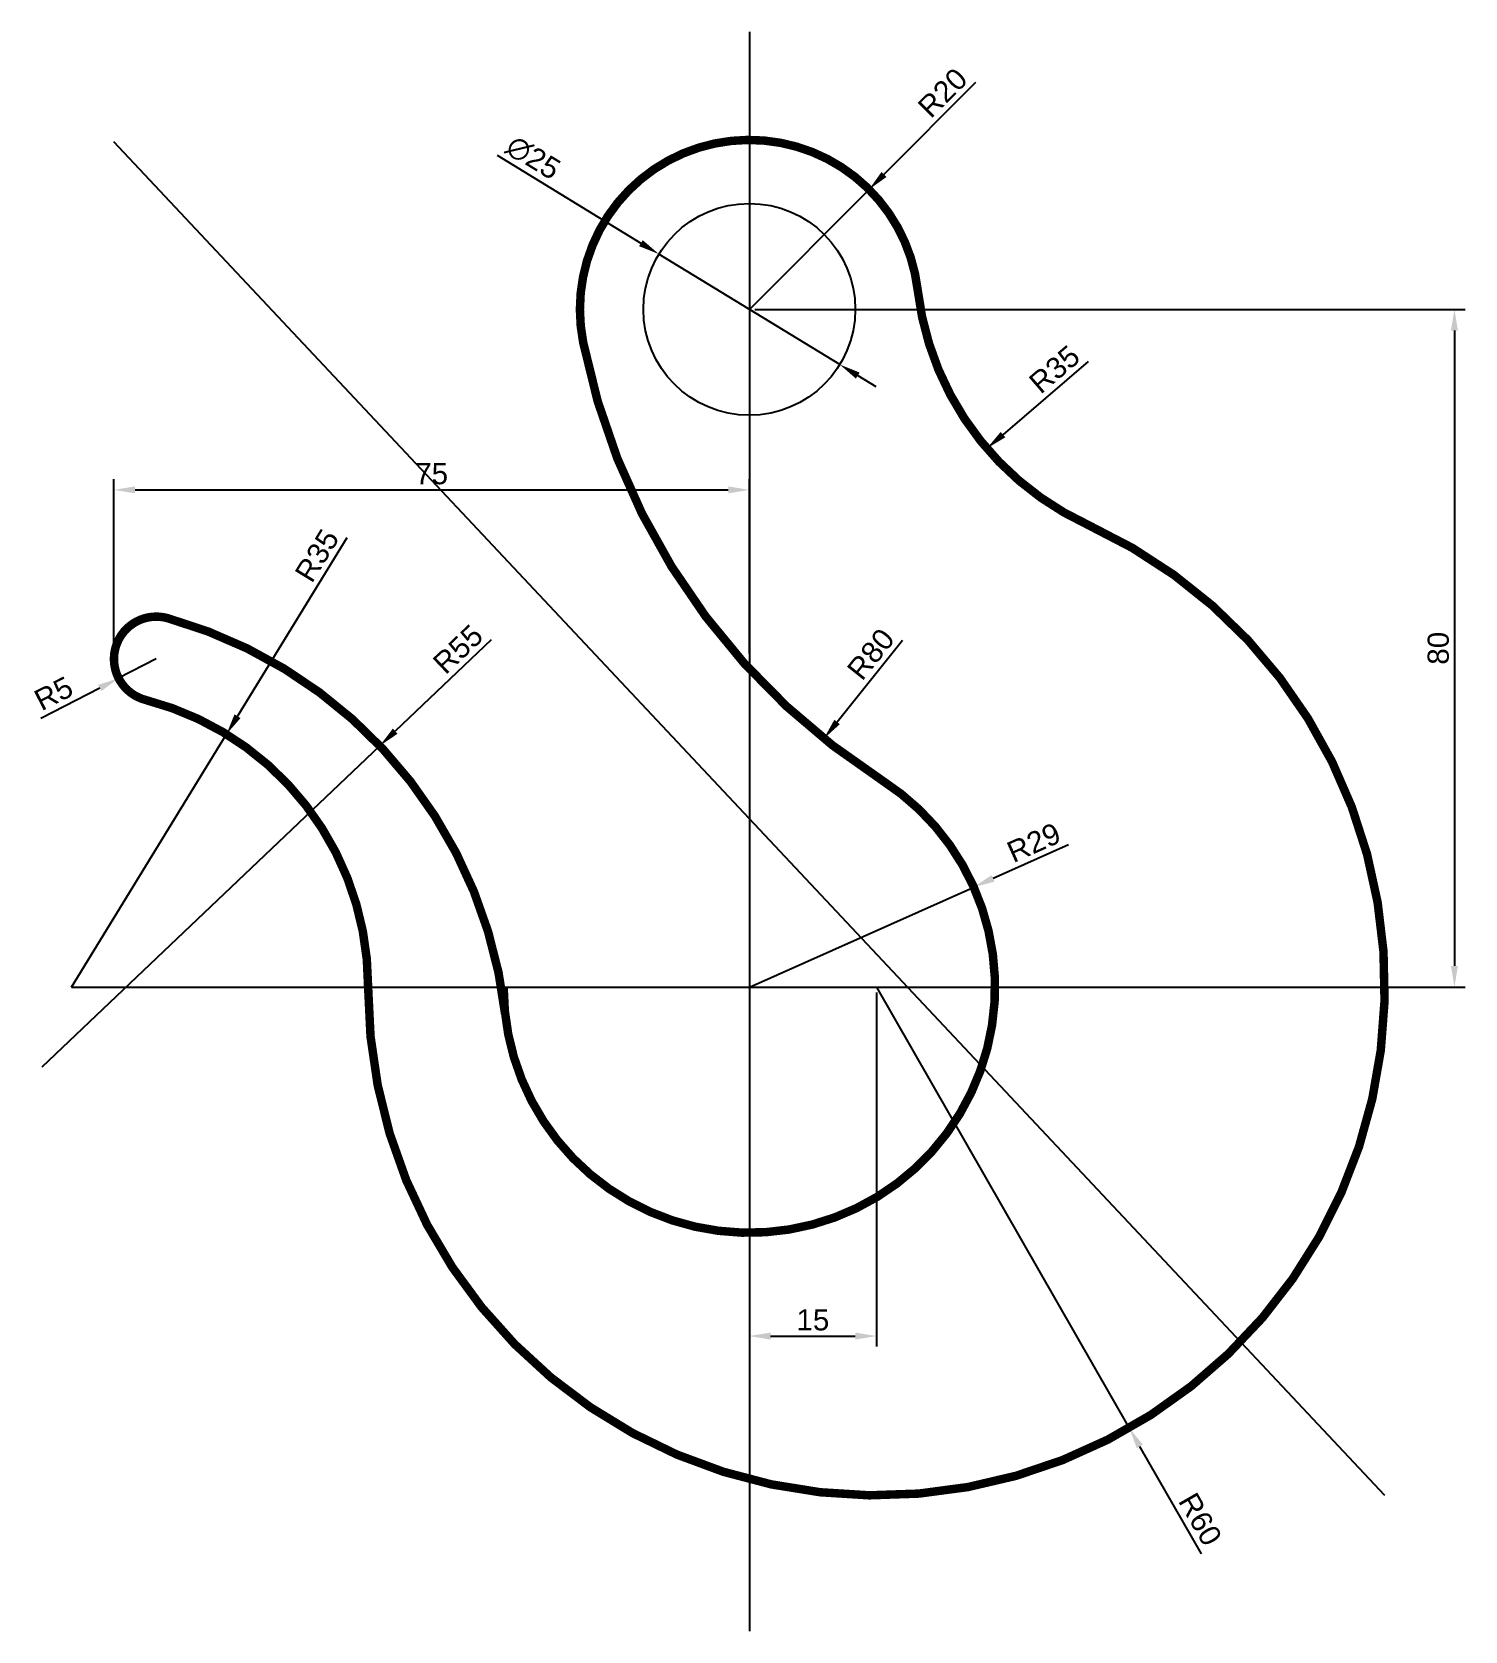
# Model space of a CAD drawing. Header units: millimetres. Extents: x -85 to 84, y -96 to 93.
import ezdxf

# ---------------------------------------------------------------- set-up
doc = ezdxf.new("R2010")
doc.units = ezdxf.units.MM
doc.layers.add('COTAS', color=252, linetype='Continuous')
doc.styles.get("Standard").update_dxf_attribs({"font": 'arial.ttf'})
doc.dimstyles.new('ISO-25', dxfattribs={"dimtxt": 2.5, "dimasz": 2.5, "dimexe": 1.25, "dimexo": 0.625, "dimtad": 1, "dimtxsty": 'Standard', "dimcen": 2.5, "dimadec": 0, "dimazin": 0, "dimtfac": 1, "dimtmove": 0, "dimatfit": 3, "dimfxl": 1, "dimarcsym": 0})

# ---------------------------------------------------------------- blocks, each defined once
blk = doc.blocks.new('*D2')
at = {"layer": 'COTAS', "color": 0, "lineweight": -2, "transparency": 16777216}
for p, q in [((0.63, 60.12), (84.48, 60.12)), ((83.23, 57.62), (83.23, -17.38)), ((0.63, -19.88), (84.48, -19.88))]:
    blk.add_line(p, q, dxfattribs=at)
at = {"layer": 'COTAS', "color": 0, "transparency": 16777216}
for points in [[(82.81, 57.62), (83.64, 57.62), (83.23, 60.12)], [(82.81, -17.38), (83.64, -17.38), (83.23, -19.88)]]:
    blk.add_solid(points, dxfattribs=at)
at = {"layer": 'Defpoints', "color": 0, "transparency": 16777216}
for p in [(0, 60.12), (0, -19.88), (83.23, -19.88)]:
    blk.add_point(p, dxfattribs=at)
at = {"layer": 'COTAS', "color": 0, "transparency": 16777216, "insert": (81.33, 20.12), "char_height": 2.5, "attachment_point": 5, "rotation": 90}
blk.add_mtext('80', dxfattribs=at)
blk = doc.blocks.new('*D3')
at = {"layer": 'COTAS', "color": 0, "lineweight": -2, "transparency": 16777216}
for p, q in [((26.71, 86.89), (15.89, 76.05)), ((0, 60.12), (14.13, 74.28))]:
    blk.add_line(p, q, dxfattribs=at)
at = {"layer": 'COTAS', "color": 0, "transparency": 16777216}
blk.add_solid([(15.6, 76.34), (16.19, 75.75), (14.13, 74.28)], dxfattribs=at)
at = {"layer": 'Defpoints', "color": 0, "transparency": 16777216}
for p in [(14.13, 74.28), (0, 60.12)]:
    blk.add_point(p, dxfattribs=at)
at = {"layer": 'COTAS', "color": 0, "transparency": 16777216, "insert": (22.82, 85.68), "char_height": 2.5, "attachment_point": 5, "rotation": 45.054}
blk.add_mtext('R20', dxfattribs=at)
blk = doc.blocks.new('*D4')
at = {"layer": 'COTAS', "color": 0, "lineweight": -2, "transparency": 16777216}
for p, q in [((-29.78, 78.31), (-12.8, 67.94)), ((10.67, 53.61), (-10.67, 66.64)), ((12.8, 52.3), (14.94, 51))]:
    blk.add_line(p, q, dxfattribs=at)
at = {"layer": 'COTAS', "color": 0, "transparency": 16777216}
for points in [[(-12.58, 68.29), (-13.02, 67.58), (-10.67, 66.64)], [(13.02, 52.66), (12.58, 51.95), (10.67, 53.61)]]:
    blk.add_solid(points, dxfattribs=at)
at = {"layer": 'Defpoints', "color": 0, "transparency": 16777216}
for p in [(-10.67, 66.64), (10.67, 53.61)]:
    blk.add_point(p, dxfattribs=at)
at = {"layer": 'COTAS', "color": 0, "transparency": 16777216, "insert": (-25.52, 78.02), "char_height": 2.5, "attachment_point": 5, "rotation": 328.5909}
blk.add_mtext('∅25', dxfattribs=at)
blk = doc.blocks.new('*D5')
at = {"layer": 'COTAS', "color": 0, "lineweight": -2, "transparency": 16777216}
blk.add_line((40.01, 53.95), (29.94, 45.33), dxfattribs=at)
at = {"layer": 'COTAS', "color": 0, "transparency": 16777216}
blk.add_solid([(29.67, 45.65), (30.21, 45.02), (28.04, 43.71)], dxfattribs=at)
at = {"layer": 'Defpoints', "color": 0, "transparency": 16777216}
for p in [(54.63, 66.46), (28.04, 43.71)]:
    blk.add_point(p, dxfattribs=at)
at = {"layer": 'COTAS', "color": 0, "transparency": 16777216, "insert": (36.02, 53.04), "char_height": 2.5, "attachment_point": 5, "rotation": 40.5432}
blk.add_mtext('R35', dxfattribs=at)
blk = doc.blocks.new('*D6')
at = {"layer": 'COTAS', "color": 0, "lineweight": -2, "transparency": 16777216}
blk.add_line((18.08, 21.04), (10.36, 11.41), dxfattribs=at)
at = {"layer": 'COTAS', "color": 0, "transparency": 16777216}
blk.add_solid([(10.03, 11.67), (10.68, 11.15), (8.8, 9.46)], dxfattribs=at)
at = {"layer": 'Defpoints', "color": 0, "transparency": 16777216}
for p in [(58.84, 71.88), (8.8, 9.46)]:
    blk.add_point(p, dxfattribs=at)
at = {"layer": 'COTAS', "color": 0, "transparency": 16777216, "insert": (14.34, 19.42), "char_height": 2.5, "attachment_point": 5, "rotation": 51.2799}
blk.add_mtext('R80', dxfattribs=at)
blk = doc.blocks.new('*D7')
at = {"layer": 'COTAS', "color": 0, "lineweight": -2, "transparency": 16777216}
for p, q in [((37.66, -3.09), (28.77, -7.05)), ((0, -19.88), (26.49, -8.07))]:
    blk.add_line(p, q, dxfattribs=at)
at = {"layer": 'COTAS', "color": 0, "transparency": 16777216}
blk.add_solid([(28.6, -6.67), (28.94, -7.44), (26.49, -8.07)], dxfattribs=at)
at = {"layer": 'Defpoints', "color": 0, "transparency": 16777216}
for p in [(26.49, -8.07), (0, -19.88)]:
    blk.add_point(p, dxfattribs=at)
at = {"layer": 'COTAS', "color": 0, "transparency": 16777216, "insert": (33.58, -2.83), "char_height": 2.5, "attachment_point": 5, "rotation": 24.0216}
blk.add_mtext('R29', dxfattribs=at)
blk = doc.blocks.new('*D8')
at = {"layer": 'COTAS', "color": 0, "lineweight": -2, "transparency": 16777216}
for p, q in [((0, -20.5), (0, -62.32)), ((15, -20.5), (15, -62.32)), ((2.5, -61.07), (12.5, -61.07))]:
    blk.add_line(p, q, dxfattribs=at)
at = {"layer": 'COTAS', "color": 0, "transparency": 16777216}
for points in [[(2.5, -60.66), (2.5, -61.49), (0, -61.07)], [(12.5, -60.66), (12.5, -61.49), (15, -61.07)]]:
    blk.add_solid(points, dxfattribs=at)
at = {"layer": 'Defpoints', "color": 0, "transparency": 16777216}
for p in [(0, -19.88), (15, -19.88), (15, -61.07)]:
    blk.add_point(p, dxfattribs=at)
at = {"layer": 'COTAS', "color": 0, "transparency": 16777216, "insert": (7.5, -59.17), "char_height": 2.5, "attachment_point": 5}
blk.add_mtext('15', dxfattribs=at)
blk = doc.blocks.new('*D9')
at = {"layer": 'COTAS', "color": 0, "lineweight": -2, "transparency": 16777216}
for p, q in [((15, -19.88), (44.85, -71.93)), ((53.36, -86.77), (46.09, -74.1))]:
    blk.add_line(p, q, dxfattribs=at)
at = {"layer": 'COTAS', "color": 0, "transparency": 16777216}
blk.add_solid([(46.45, -73.89), (45.73, -74.3), (44.85, -71.93)], dxfattribs=at)
at = {"layer": 'Defpoints', "color": 0, "transparency": 16777216}
for p in [(15, -19.88), (44.85, -71.93)]:
    blk.add_point(p, dxfattribs=at)
at = {"layer": 'COTAS', "color": 0, "transparency": 16777216, "insert": (53.22, -82.7), "char_height": 2.5, "attachment_point": 5, "rotation": 299.8327}
blk.add_mtext('R60', dxfattribs=at)
blk = doc.blocks.new('*D10')
at = {"layer": 'COTAS', "color": 0, "lineweight": -2, "transparency": 16777216}
for p, q in [((-47.52, 33.16), (-60.41, 12.1)), ((-80, -19.88), (-61.72, 9.97))]:
    blk.add_line(p, q, dxfattribs=at)
at = {"layer": 'COTAS', "color": 0, "transparency": 16777216}
blk.add_solid([(-60.77, 12.32), (-60.06, 11.88), (-61.72, 9.97)], dxfattribs=at)
at = {"layer": 'Defpoints', "color": 0, "transparency": 16777216}
for p in [(-61.72, 9.97), (-80, -19.88)]:
    blk.add_point(p, dxfattribs=at)
at = {"layer": 'COTAS', "color": 0, "transparency": 16777216, "insert": (-51.03, 31.06), "char_height": 2.5, "attachment_point": 5, "rotation": 58.5133}
blk.add_mtext('R35', dxfattribs=at)
blk = doc.blocks.new('*D11')
at = {"layer": 'COTAS', "color": 0, "lineweight": -2, "transparency": 16777216}
for p, q in [((-30.46, 21.12), (-41.81, 10.33)), ((-83.47, -29.3), (-43.62, 8.6))]:
    blk.add_line(p, q, dxfattribs=at)
at = {"layer": 'COTAS', "color": 0, "transparency": 16777216}
blk.add_solid([(-42.09, 10.63), (-41.52, 10.03), (-43.62, 8.6)], dxfattribs=at)
at = {"layer": 'Defpoints', "color": 0, "transparency": 16777216}
for p in [(-43.62, 8.6), (-83.47, -29.3)]:
    blk.add_point(p, dxfattribs=at)
at = {"layer": 'COTAS', "color": 0, "transparency": 16777216, "insert": (-34.39, 20), "char_height": 2.5, "attachment_point": 5, "rotation": 43.5643}
blk.add_mtext('R55', dxfattribs=at)
blk = doc.blocks.new('*D12')
at = {"layer": 'COTAS', "color": 0, "lineweight": -2, "transparency": 16777216}
for p, q in [((-70, 18.85), (-74.45, 16.57)), ((-83.62, 11.88), (-76.68, 15.43))]:
    blk.add_line(p, q, dxfattribs=at)
at = {"layer": 'COTAS', "color": 0, "transparency": 16777216}
blk.add_solid([(-76.87, 15.8), (-76.49, 15.06), (-74.45, 16.57)], dxfattribs=at)
at = {"layer": 'Defpoints', "color": 0, "transparency": 16777216}
for p in [(-70, 18.85), (-74.45, 16.57)]:
    blk.add_point(p, dxfattribs=at)
at = {"layer": 'COTAS', "color": 0, "transparency": 16777216, "insert": (-82.12, 14.77), "char_height": 2.5, "attachment_point": 5, "rotation": 27.1225}
blk.add_mtext('R5', dxfattribs=at)
blk = doc.blocks.new('*D13')
at = {"layer": 'COTAS', "color": 0, "lineweight": -2, "transparency": 16777216}
for p, q in [((-75, 19.48), (-75, 40.06)), ((0, 19.48), (0, 40.06)), ((-72.5, 38.81), (-2.5, 38.81))]:
    blk.add_line(p, q, dxfattribs=at)
at = {"layer": 'COTAS', "color": 0, "transparency": 16777216}
for points in [[(-72.5, 39.23), (-72.5, 38.4), (-75, 38.81)], [(-2.5, 39.23), (-2.5, 38.4), (0, 38.81)]]:
    blk.add_solid(points, dxfattribs=at)
at = {"layer": 'Defpoints', "color": 0, "transparency": 16777216}
for p in [(0, 38.81), (-75, 18.85), (0, 18.85)]:
    blk.add_point(p, dxfattribs=at)
at = {"layer": 'COTAS', "color": 0, "transparency": 16777216, "insert": (-37.5, 40.71), "char_height": 2.5, "attachment_point": 5}
blk.add_mtext('75', dxfattribs=at)

msp = doc.modelspace()

# ---------------------------------------------------------------- linework, layer by layer
at = {"const_width": 1}
msp.add_lwpolyline([(-28.817, -23.131, 0.305404), (-68.653, 23.667, 1.0100952), (-71.25, 14.011, -0.3419987), (-45, -19.878, 1.8292327), (40.032, 34.651, -0.2619977), (19.867, 62.427, 1.0417225), (-19.612, 56.203, 0.2035943), (15.654, 4.534, -1.6863825), (-29, -19.878)], format="xyb", dxfattribs=at)
msp.add_circle((0, 60.122), 12.5)
at = {"layer": 'COTAS'}
for p, q in [((0, 92.865), (0, -95.891)), ((75, -79.878), (-75, 79.878)), ((-80, -19.878), (84.478, -19.878))]:
    msp.add_line(p, q, dxfattribs=at)

# ---------------------------------------------------------------- dimensions: what is measured, and where the dimension line sits
for center, mpoint, picture, middle in [((0, 60.122), (14.129, 74.277), '*D3', (24.166, 84.333)), ((58.837, 71.878), (8.796, 9.461), '*D6', (15.823, 18.227)), ((54.634, 66.46), (28.037, 43.709), '*D5', (37.26, 51.599)), ((-80, -19.878), (-61.72, 9.969), '*D10', (-49.408, 30.07)), ((-83.47, -29.3), (-43.617, 8.605), '*D11', (-33.084, 18.623)), ((15, -19.878), (44.848, -71.927), '*D9', (51.566, -83.642))]:
    dim = msp.add_radius_dim(center=center, mpoint=mpoint, dimstyle='ISO-25', dxfattribs=at)
    dim.commit()
    dim.dimension.update_dxf_attribs({"geometry": picture, "text_midpoint": middle, "dimtype": 164})
dim = msp.add_diameter_dim_2p(p1=(10.668, 53.608), p2=(-10.668, 66.636), dimstyle='ISO-25', dxfattribs=at)
dim.commit()
dim.dimension.update_dxf_attribs({"geometry": '*D4', "text_midpoint": (-26.552, 76.335), "dimtype": 163})
dim = msp.add_linear_dim(base=(83.228, -19.878), p1=(0, 60.122), p2=(0, -19.878), angle=90, dimstyle='ISO-25', dxfattribs=at)
dim.commit()
dim.dimension.update_dxf_attribs({"geometry": '*D2', "text_midpoint": (83.228, 20.122), "dimtype": 160})
for base, p1, p2, picture, middle in [((0, 38.814), (-75, 18.852), (0, 18.852), '*D13', (-37.5, 40.71)), ((15, -61.072), (0, -19.878), (15, -19.878), '*D8', (7.5, -59.171))]:
    dim = msp.add_linear_dim(base=base, p1=p1, p2=p2, dimstyle='ISO-25', dxfattribs=at)
    dim.commit()
    dim.dimension.update_dxf_attribs({"geometry": picture, "text_midpoint": middle})
for center, mpoint, picture, middle in [((-70, 18.852), (-74.45, 16.572), '*D12', (-82.124, 14.772)), ((0, -19.878), (26.488, -8.073), '*D7', (33.583, -2.829))]:
    dim = msp.add_radius_dim(center=center, mpoint=mpoint, dimstyle='ISO-25', dxfattribs=at)
    dim.commit()
    dim.dimension.update_dxf_attribs({"geometry": picture, "text_midpoint": middle})

doc.saveas('drawing.dxf')
